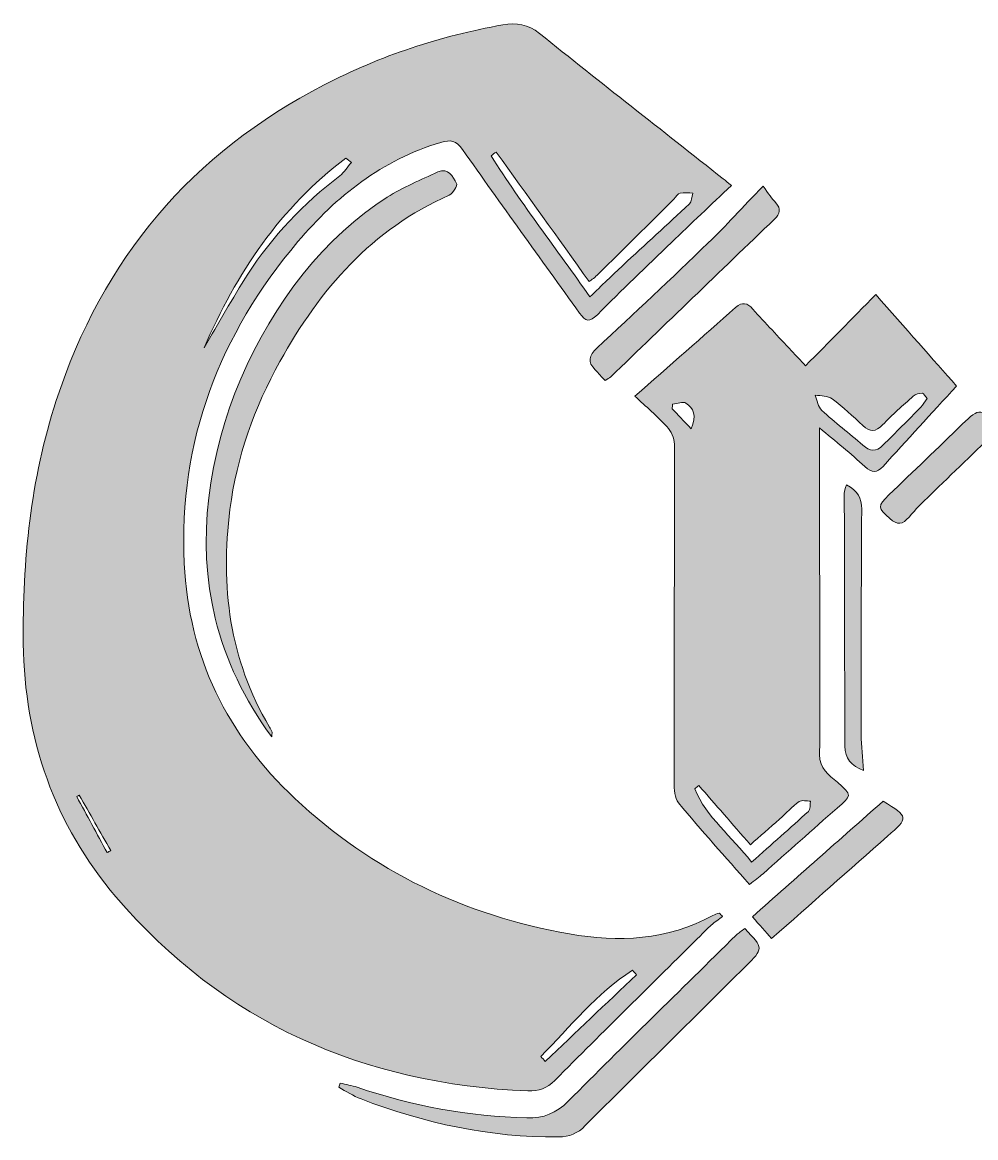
# Model space of a CAD drawing. Header units: millimetres. Extents: x -32 to 422, y -637 to -57.
# Drawn here: x 319.12 to 347.93, y -126.54 to -92.81 of the extents above; entities that cross this region are included whole.
import ezdxf

# ---------------------------------------------------------------- set-up
doc = ezdxf.new("R2010")
doc.units = ezdxf.units.MM
doc.header["$MEASUREMENT"] = 0
doc.layers.add('cut laag', color=7, linetype='Continuous', lineweight=0)

# ---------------------------------------------------------------- blocks, each defined once
blk = doc.blocks.new('Block_0')
at = {"layer": 'cut laag', "true_color": 0x000000, "transparency": 33554687}
h = blk.add_hatch(color=18, dxfattribs=at)
h.dxf.hatch_style = 2
edge = h.paths.add_edge_path()
edge.add_spline(control_points=[(321.679, -117.916), (321.715, -117.896), (321.75, -117.876), (321.786, -117.856), (321.47, -117.297), (321.153, -116.739), (320.837, -116.18), (320.812, -116.194), (320.786, -116.209), (320.76, -116.223), (321.067, -116.787), (321.373, -117.351), (321.679, -117.916)], knot_values=[0, 0, 0, 0, 1, 1, 1, 2, 2, 2, 3, 3, 3, 4, 4, 4, 4], degree=3, periodic=0)
edge = h.paths.add_edge_path()
edge.add_spline(control_points=[(334.785, -124.086), (334.831, -124.135), (334.877, -124.184), (334.923, -124.233), (335.841, -123.359), (336.76, -122.485), (337.679, -121.611), (337.637, -121.566), (337.596, -121.521), (337.555, -121.476), (336.471, -122.172), (335.678, -123.183), (334.785, -124.086)], knot_values=[0, 0, 0, 0, 1, 1, 1, 2, 2, 2, 3, 3, 3, 4, 4, 4, 4], degree=3, periodic=0)
edge = h.paths.add_edge_path()
edge.add_spline(control_points=[(324.609, -102.652), (325.048, -101.91), (325.464, -101.152), (325.93, -100.428), (326.675, -99.271), (327.615, -98.288), (328.71, -97.452), (328.85, -97.346), (328.946, -97.182), (329.062, -97.045), (329.006, -97.002), (328.95, -96.96), (328.894, -96.917), (326.91, -98.407), (325.585, -100.403), (324.609, -102.652)], knot_values=[0, 0, 0, 0, 1, 1, 1, 2, 2, 2, 3, 3, 3, 4, 4, 4, 5, 5, 5, 5], degree=3, periodic=0)
edge = h.paths.add_edge_path()
edge.add_spline(control_points=[(336.27, -101.112), (336.639, -100.757), (336.95, -100.449), (337.271, -100.152), (337.938, -99.532), (338.614, -98.923), (339.276, -98.298), (339.349, -98.229), (339.35, -98.084), (339.384, -97.974), (339.254, -97.97), (339.12, -97.944), (338.997, -97.971), (338.925, -97.987), (338.872, -98.089), (338.81, -98.151), (338.051, -98.908), (337.292, -99.665), (336.53, -100.419), (336.432, -100.517), (336.314, -100.596), (336.248, -100.649), (335.295, -99.318), (334.368, -98.024), (333.441, -96.73), (333.388, -96.767), (333.335, -96.804), (333.282, -96.842), (334.205, -98.316), (335.282, -99.683), (336.27, -101.112)], knot_values=[0, 0, 0, 0, 1, 1, 1, 2, 2, 2, 3, 3, 3, 4, 4, 4, 5, 5, 5, 6, 6, 6, 7, 7, 7, 8, 8, 8, 9, 9, 9, 10, 10, 10, 10], degree=3, periodic=0)
edge = h.paths.add_edge_path()
edge.add_spline(control_points=[(340.545, -97.741), (339.922, -98.334), (339.326, -98.895), (338.736, -99.464), (337.985, -100.188), (337.23, -100.908), (336.496, -101.649), (336.261, -101.886), (336.141, -101.86), (335.957, -101.602), (334.782, -99.95), (333.587, -98.313), (332.42, -96.655), (332.227, -96.382), (332.056, -96.35), (331.762, -96.439), (329.992, -96.968), (328.607, -98.064), (327.445, -99.441), (325.079, -102.244), (323.833, -105.469), (324.009, -109.17), (324.144, -111.99), (325.313, -114.374), (327.355, -116.285), (329.695, -118.477), (332.497, -119.829), (335.652, -120.377), (337.128, -120.633), (338.615, -120.578), (339.985, -119.818), (340.045, -119.784), (340.115, -119.769), (340.181, -119.745), (340.214, -119.78), (340.248, -119.816), (340.281, -119.851), (340.164, -119.938), (340.041, -120.019), (339.931, -120.114), (339.821, -120.21), (339.723, -120.32), (339.618, -120.424), (338.148, -121.883), (336.673, -123.338), (335.21, -124.806), (334.973, -125.045), (334.729, -125.143), (334.392, -125.128), (329.418, -124.917), (325.194, -123.064), (321.947, -119.258), (320.089, -117.08), (319.18, -114.474), (319.146, -111.593), (319.116, -109.097), (319.365, -106.637), (320.141, -104.249), (321.533, -99.958), (324.228, -96.775), (328.235, -94.699), (329.943, -93.814), (331.747, -93.225), (333.637, -92.882), (334.052, -92.807), (334.398, -92.867), (334.743, -93.143), (336.588, -94.62), (338.448, -96.078), (340.302, -97.543), (340.371, -97.597), (340.438, -97.654), (340.545, -97.741)], knot_values=[0, 0, 0, 0, 1, 1, 1, 2, 2, 2, 3, 3, 3, 4, 4, 4, 5, 5, 5, 6, 6, 6, 7, 7, 7, 8, 8, 8, 9, 9, 9, 10, 10, 10, 11, 11, 11, 12, 12, 12, 13, 13, 13, 14, 14, 14, 15, 15, 15, 16, 16, 16, 17, 17, 17, 18, 18, 18, 19, 19, 19, 20, 20, 20, 21, 21, 21, 22, 22, 22, 23, 23, 23, 24, 24, 24, 24], degree=3, periodic=0)
h = blk.add_hatch(color=18, dxfattribs=at)
h.dxf.hatch_style = 2
edge = h.paths.add_edge_path()
edge.add_spline(control_points=[(326.652, -114.419), (325.821, -113.278), (325.26, -112.108), (324.946, -110.831), (323.791, -106.142), (326.431, -100.447), (330.145, -98.097), (330.624, -97.794), (331.157, -97.572), (331.674, -97.332), (332, -97.181), (332.117, -97.486), (332.239, -97.677), (332.273, -97.731), (332.131, -97.983), (332.02, -98.032), (329.677, -99.065), (328.109, -100.885), (326.902, -103.063), (326.129, -104.46), (325.594, -105.951), (325.392, -107.537), (325.096, -109.85), (325.372, -112.073), (326.585, -114.12), (326.614, -114.17), (326.64, -114.222), (326.665, -114.275), (326.67, -114.285), (326.664, -114.301), (326.652, -114.419)], knot_values=[0, 0, 0, 0, 1, 1, 1, 2, 2, 2, 3, 3, 3, 4, 4, 4, 5, 5, 5, 6, 6, 6, 7, 7, 7, 8, 8, 8, 9, 9, 9, 10, 10, 10, 10], degree=3, periodic=0)
h = blk.add_hatch(color=18, dxfattribs=at)
h.dxf.hatch_style = 2
edge = h.paths.add_edge_path()
edge.add_spline(control_points=[(341.502, -97.764), (341.675, -97.991), (341.772, -98.14), (341.889, -98.269), (342.056, -98.454), (342.018, -98.596), (341.85, -98.758), (340.197, -100.347), (338.549, -101.94), (336.898, -103.53), (336.858, -103.569), (336.804, -103.593), (336.727, -103.643), (336.624, -103.53), (336.532, -103.42), (336.431, -103.319), (336.191, -103.077), (336.237, -102.89), (336.484, -102.661), (337.614, -101.611), (338.736, -100.552), (339.846, -99.48), (340.383, -98.961), (340.885, -98.405), (341.502, -97.764)], knot_values=[0, 0, 0, 0, 1, 1, 1, 2, 2, 2, 3, 3, 3, 4, 4, 4, 5, 5, 5, 6, 6, 6, 7, 7, 7, 8, 8, 8, 8], degree=3, periodic=0)
h = blk.add_hatch(color=18, dxfattribs=at)
h.dxf.hatch_style = 2
edge = h.paths.add_edge_path()
edge.add_spline(control_points=[(339.329, -105.097), (339.512, -104.704), (339.396, -104.476), (339.173, -104.325), (339.085, -104.265), (338.906, -104.34), (338.769, -104.353), (338.764, -104.399), (338.759, -104.446), (338.755, -104.493), (338.928, -104.675), (339.101, -104.857), (339.329, -105.097)], knot_values=[0, 0, 0, 0, 1, 1, 1, 2, 2, 2, 3, 3, 3, 4, 4, 4, 4], degree=3, periodic=0)
edge = h.paths.add_edge_path()
edge.add_spline(control_points=[(339.563, -115.889), (339.522, -115.921), (339.48, -115.954), (339.439, -115.987), (339.794, -116.859), (340.557, -117.426), (341.157, -118.203), (341.765, -117.665), (342.326, -117.176), (342.873, -116.672), (342.937, -116.613), (342.921, -116.467), (342.942, -116.362), (342.824, -116.364), (342.672, -116.319), (342.593, -116.376), (342.381, -116.529), (342.202, -116.727), (342.005, -116.903), (341.706, -117.17), (341.403, -117.432), (341.122, -117.679), (340.566, -117.04), (340.065, -116.464), (339.563, -115.889)], knot_values=[0, 0, 0, 0, 1, 1, 1, 2, 2, 2, 3, 3, 3, 4, 4, 4, 5, 5, 5, 6, 6, 6, 7, 7, 7, 8, 8, 8, 8], degree=3, periodic=0)
edge = h.paths.add_edge_path()
edge.add_spline(control_points=[(346.461, -104.186), (346.406, -104.122), (346.362, -104.027), (346.318, -104.028), (346.226, -104.028), (346.111, -104.053), (346.045, -104.112), (345.727, -104.393), (345.409, -104.677), (345.115, -104.983), (344.907, -105.2), (344.732, -105.202), (344.519, -105.004), (344.219, -104.725), (343.922, -104.437), (343.594, -104.194), (343.465, -104.098), (343.254, -104.114), (343.081, -104.079), (343.144, -104.237), (343.165, -104.44), (343.278, -104.544), (343.675, -104.912), (344.111, -105.238), (344.518, -105.595), (344.733, -105.784), (344.921, -105.806), (345.127, -105.598), (345.509, -105.214), (345.895, -104.833), (346.274, -104.446), (346.344, -104.376), (346.391, -104.284), (346.461, -104.186)], knot_values=[0, 0, 0, 0, 1, 1, 1, 2, 2, 2, 3, 3, 3, 4, 4, 4, 5, 5, 5, 6, 6, 6, 7, 7, 7, 8, 8, 8, 9, 9, 9, 10, 10, 10, 11, 11, 11, 11], degree=3, periodic=0)
edge = h.paths.add_edge_path()
edge.add_spline(control_points=[(344.91, -101.041), (345.805, -102.055), (346.635, -102.995), (347.353, -103.808), (346.576, -104.657), (345.851, -105.446), (345.129, -106.238), (344.945, -106.439), (344.794, -106.442), (344.582, -106.244), (344.159, -105.849), (343.704, -105.488), (343.213, -105.071), (343.213, -106.441), (343.212, -107.699), (343.214, -108.957), (343.215, -110.955), (343.232, -112.953), (343.211, -114.95), (343.207, -115.389), (343.49, -115.563), (343.749, -115.792), (344.198, -116.19), (344.189, -116.187), (343.747, -116.571), (342.993, -117.225), (342.252, -117.895), (341.503, -118.556), (341.384, -118.661), (341.253, -118.754), (341.09, -118.881), (340.362, -118.051), (339.638, -117.248), (338.948, -116.415), (338.827, -116.269), (338.816, -116), (338.816, -115.787), (338.815, -112.379), (338.828, -108.971), (338.823, -105.563), (338.822, -105.385), (338.719, -105.171), (338.596, -105.036), (338.302, -104.715), (337.967, -104.432), (337.631, -104.116), (338.674, -103.197), (339.677, -102.317), (340.674, -101.431), (340.878, -101.249), (341.025, -101.294), (341.192, -101.48), (341.575, -101.906), (341.971, -102.321), (342.362, -102.739), (342.499, -102.887), (342.638, -103.033), (342.79, -103.193), (343.497, -102.475), (344.175, -101.787), (344.91, -101.041)], knot_values=[0, 0, 0, 0, 1, 1, 1, 2, 2, 2, 3, 3, 3, 4, 4, 4, 5, 5, 5, 6, 6, 6, 7, 7, 7, 8, 8, 8, 9, 9, 9, 10, 10, 10, 11, 11, 11, 12, 12, 12, 13, 13, 13, 14, 14, 14, 15, 15, 15, 16, 16, 16, 17, 17, 17, 18, 18, 18, 19, 19, 19, 20, 20, 20, 20], degree=3, periodic=0)
h = blk.add_hatch(color=18, dxfattribs=at)
h.dxf.hatch_style = 2
edge = h.paths.add_edge_path()
edge.add_spline(control_points=[(348.62, -105.113), (347.92, -105.787), (347.234, -106.443), (346.553, -107.105), (346.332, -107.319), (346.111, -107.535), (345.915, -107.772), (345.722, -108.004), (345.559, -108.015), (345.331, -107.815), (344.967, -107.495), (344.954, -107.443), (345.307, -107.102), (346.046, -106.39), (346.788, -105.681), (347.523, -104.965), (348.053, -104.449), (348.114, -104.451), (348.62, -105.113)], knot_values=[0, 0, 0, 0, 1, 1, 1, 2, 2, 2, 3, 3, 3, 4, 4, 4, 5, 5, 5, 6, 6, 6, 6], degree=3, periodic=0)
h = blk.add_hatch(color=18, dxfattribs=at)
h.dxf.hatch_style = 2
edge = h.paths.add_edge_path()
edge.add_spline(control_points=[(344.022, -106.795), (344.371, -106.975), (344.486, -107.196), (344.484, -107.531), (344.47, -109.803), (344.469, -112.076), (344.472, -114.349), (344.472, -114.697), (344.511, -115.044), (344.535, -115.439), (344.167, -115.286), (343.977, -115.065), (343.976, -114.703), (343.969, -112.152), (343.963, -109.6), (343.959, -107.049), (343.959, -106.982), (343.991, -106.916), (344.022, -106.795)], knot_values=[0, 0, 0, 0, 1, 1, 1, 2, 2, 2, 3, 3, 3, 4, 4, 4, 5, 5, 5, 6, 6, 6, 6], degree=3, periodic=0)
h = blk.add_hatch(color=18, dxfattribs=at)
h.dxf.hatch_style = 2
edge = h.paths.add_edge_path()
edge.add_spline(control_points=[(341.18, -119.857), (342.507, -118.684), (343.823, -117.52), (345.133, -116.361), (345.903, -116.837), (345.905, -116.862), (345.267, -117.423), (344.112, -118.442), (342.958, -119.461), (341.762, -120.517), (341.576, -120.306), (341.405, -120.111), (341.18, -119.857)], knot_values=[0, 0, 0, 0, 1, 1, 1, 2, 2, 2, 3, 3, 3, 4, 4, 4, 4], degree=3, periodic=0)
h = blk.add_hatch(color=18, dxfattribs=at)
h.dxf.hatch_style = 2
edge = h.paths.add_edge_path()
edge.add_spline(control_points=[(340.95, -120.215), (341.525, -120.813), (341.523, -120.818), (340.977, -121.359), (339.359, -122.962), (337.74, -124.563), (336.132, -126.176), (335.895, -126.413), (335.651, -126.512), (335.317, -126.516), (333.249, -126.54), (331.272, -126.102), (329.352, -125.368), (329.117, -125.278), (328.901, -125.135), (328.677, -125.016), (328.692, -124.975), (328.708, -124.933), (328.724, -124.891), (328.897, -124.932), (329.074, -124.958), (329.241, -125.016), (330.903, -125.587), (332.612, -125.89), (334.368, -125.944), (334.867, -125.96), (335.254, -125.801), (335.618, -125.435), (337.295, -123.747), (338.998, -122.084), (340.693, -120.414), (340.764, -120.345), (340.85, -120.292), (340.95, -120.215)], knot_values=[0, 0, 0, 0, 1, 1, 1, 2, 2, 2, 3, 3, 3, 4, 4, 4, 5, 5, 5, 6, 6, 6, 7, 7, 7, 8, 8, 8, 9, 9, 9, 10, 10, 10, 11, 11, 11, 11], degree=3, periodic=0)
at = {"layer": 'cut laag'}
for points, knots in [([(340.545, -97.741), (340.438, -97.654), (340.371, -97.597), (340.302, -97.543), (338.448, -96.078), (336.588, -94.62), (334.743, -93.143), (334.398, -92.867), (334.052, -92.807), (333.637, -92.882), (331.747, -93.225), (329.943, -93.814), (328.235, -94.699), (324.228, -96.775), (321.533, -99.958), (320.141, -104.249), (319.365, -106.637), (319.116, -109.097), (319.146, -111.593), (319.18, -114.474), (320.089, -117.08), (321.947, -119.258), (325.194, -123.064), (329.418, -124.917), (334.392, -125.128), (334.729, -125.143), (334.973, -125.045), (335.21, -124.806), (336.673, -123.338), (338.148, -121.883), (339.618, -120.424), (339.723, -120.32), (339.821, -120.21), (339.931, -120.114), (340.041, -120.019), (340.164, -119.938), (340.281, -119.851), (340.248, -119.816), (340.214, -119.78), (340.181, -119.745), (340.115, -119.769), (340.045, -119.784), (339.985, -119.818), (338.615, -120.578), (337.128, -120.633), (335.652, -120.377), (332.497, -119.829), (329.695, -118.477), (327.355, -116.285), (325.313, -114.374), (324.144, -111.99), (324.009, -109.17), (323.833, -105.469), (325.079, -102.244), (327.445, -99.441), (328.607, -98.064), (329.992, -96.968), (331.762, -96.439), (332.056, -96.35), (332.227, -96.382), (332.42, -96.655), (333.587, -98.313), (334.782, -99.95), (335.957, -101.602), (336.141, -101.86), (336.261, -101.886), (336.496, -101.649), (337.23, -100.908), (337.985, -100.188), (338.736, -99.464), (339.326, -98.895), (339.922, -98.334), (340.545, -97.741)], [0, 0, 0, 0, 1, 1, 1, 2, 2, 2, 3, 3, 3, 4, 4, 4, 5, 5, 5, 6, 6, 6, 7, 7, 7, 8, 8, 8, 9, 9, 9, 10, 10, 10, 11, 11, 11, 12, 12, 12, 13, 13, 13, 14, 14, 14, 15, 15, 15, 16, 16, 16, 17, 17, 17, 18, 18, 18, 19, 19, 19, 20, 20, 20, 21, 21, 21, 22, 22, 22, 23, 23, 23, 24, 24, 24, 24]), ([(340.545, -97.741), (339.922, -98.334), (339.326, -98.895), (338.736, -99.464), (337.985, -100.188), (337.23, -100.908), (336.496, -101.649), (336.261, -101.886), (336.141, -101.86), (335.957, -101.602), (334.782, -99.95), (333.587, -98.313), (332.42, -96.655), (332.227, -96.382), (332.056, -96.35), (331.762, -96.439), (329.992, -96.968), (328.607, -98.064), (327.445, -99.441), (325.079, -102.244), (323.833, -105.469), (324.009, -109.17), (324.144, -111.99), (325.313, -114.374), (327.355, -116.285), (329.695, -118.477), (332.497, -119.829), (335.652, -120.377), (337.128, -120.633), (338.615, -120.578), (339.985, -119.818), (340.045, -119.784), (340.115, -119.769), (340.181, -119.745), (340.214, -119.78), (340.248, -119.816), (340.281, -119.851), (340.164, -119.938), (340.041, -120.019), (339.931, -120.114), (339.821, -120.21), (339.723, -120.32), (339.618, -120.424), (338.148, -121.883), (336.673, -123.338), (335.21, -124.806), (334.973, -125.045), (334.729, -125.143), (334.392, -125.128), (329.418, -124.917), (325.194, -123.064), (321.947, -119.258), (320.089, -117.08), (319.18, -114.474), (319.146, -111.593), (319.116, -109.097), (319.365, -106.637), (320.141, -104.249), (321.533, -99.958), (324.228, -96.775), (328.235, -94.699), (329.943, -93.814), (331.747, -93.225), (333.637, -92.882), (334.052, -92.807), (334.398, -92.867), (334.743, -93.143), (336.588, -94.62), (338.448, -96.078), (340.302, -97.543), (340.371, -97.597), (340.438, -97.654), (340.545, -97.741)], [0, 0, 0, 0, 1, 1, 1, 2, 2, 2, 3, 3, 3, 4, 4, 4, 5, 5, 5, 6, 6, 6, 7, 7, 7, 8, 8, 8, 9, 9, 9, 10, 10, 10, 11, 11, 11, 12, 12, 12, 13, 13, 13, 14, 14, 14, 15, 15, 15, 16, 16, 16, 17, 17, 17, 18, 18, 18, 19, 19, 19, 20, 20, 20, 21, 21, 21, 22, 22, 22, 23, 23, 23, 24, 24, 24, 24]), ([(336.27, -101.112), (336.639, -100.757), (336.95, -100.449), (337.271, -100.152), (337.938, -99.532), (338.614, -98.923), (339.276, -98.298), (339.349, -98.229), (339.35, -98.084), (339.384, -97.974), (339.254, -97.97), (339.12, -97.944), (338.997, -97.971), (338.925, -97.987), (338.872, -98.089), (338.81, -98.151), (338.051, -98.908), (337.292, -99.665), (336.53, -100.419), (336.432, -100.517), (336.314, -100.596), (336.248, -100.649), (335.295, -99.318), (334.368, -98.024), (333.441, -96.73), (333.388, -96.767), (333.335, -96.804), (333.282, -96.842), (334.205, -98.316), (335.282, -99.683), (336.27, -101.112)], [0, 0, 0, 0, 1, 1, 1, 2, 2, 2, 3, 3, 3, 4, 4, 4, 5, 5, 5, 6, 6, 6, 7, 7, 7, 8, 8, 8, 9, 9, 9, 10, 10, 10, 10]), ([(336.27, -101.112), (335.282, -99.683), (334.205, -98.316), (333.282, -96.842), (333.335, -96.804), (333.388, -96.767), (333.441, -96.73), (334.368, -98.024), (335.295, -99.318), (336.248, -100.649), (336.314, -100.596), (336.432, -100.517), (336.53, -100.419), (337.292, -99.665), (338.051, -98.908), (338.81, -98.151), (338.872, -98.089), (338.925, -97.987), (338.997, -97.971), (339.12, -97.944), (339.254, -97.97), (339.384, -97.974), (339.35, -98.084), (339.349, -98.229), (339.276, -98.298), (338.614, -98.923), (337.938, -99.532), (337.271, -100.152), (336.95, -100.449), (336.639, -100.757), (336.27, -101.112)], [0, 0, 0, 0, 1, 1, 1, 2, 2, 2, 3, 3, 3, 4, 4, 4, 5, 5, 5, 6, 6, 6, 7, 7, 7, 8, 8, 8, 9, 9, 9, 10, 10, 10, 10]), ([(324.609, -102.652), (325.048, -101.91), (325.464, -101.152), (325.93, -100.428), (326.675, -99.271), (327.615, -98.288), (328.71, -97.452), (328.85, -97.346), (328.946, -97.182), (329.062, -97.045), (329.006, -97.002), (328.95, -96.96), (328.894, -96.917), (326.91, -98.407), (325.585, -100.403), (324.609, -102.652)], [0, 0, 0, 0, 1, 1, 1, 2, 2, 2, 3, 3, 3, 4, 4, 4, 5, 5, 5, 5]), ([(324.609, -102.652), (325.585, -100.403), (326.91, -98.407), (328.894, -96.917), (328.95, -96.96), (329.006, -97.002), (329.062, -97.045), (328.946, -97.182), (328.85, -97.346), (328.71, -97.452), (327.615, -98.288), (326.675, -99.271), (325.93, -100.428), (325.464, -101.152), (325.048, -101.91), (324.609, -102.652)], [0, 0, 0, 0, 1, 1, 1, 2, 2, 2, 3, 3, 3, 4, 4, 4, 5, 5, 5, 5]), ([(326.652, -114.419), (326.664, -114.301), (326.67, -114.285), (326.665, -114.275), (326.64, -114.222), (326.614, -114.17), (326.585, -114.12), (325.372, -112.073), (325.096, -109.85), (325.392, -107.537), (325.594, -105.951), (326.129, -104.46), (326.902, -103.063), (328.109, -100.885), (329.677, -99.065), (332.02, -98.032), (332.131, -97.983), (332.273, -97.731), (332.239, -97.677), (332.117, -97.486), (332, -97.181), (331.674, -97.332), (331.157, -97.572), (330.624, -97.794), (330.145, -98.097), (326.431, -100.447), (323.791, -106.142), (324.946, -110.831), (325.26, -112.108), (325.821, -113.278), (326.652, -114.419)], [0, 0, 0, 0, 1, 1, 1, 2, 2, 2, 3, 3, 3, 4, 4, 4, 5, 5, 5, 6, 6, 6, 7, 7, 7, 8, 8, 8, 9, 9, 9, 10, 10, 10, 10]), ([(326.652, -114.419), (325.821, -113.278), (325.26, -112.108), (324.946, -110.831), (323.791, -106.142), (326.431, -100.447), (330.145, -98.097), (330.624, -97.794), (331.157, -97.572), (331.674, -97.332), (332, -97.181), (332.117, -97.486), (332.239, -97.677), (332.273, -97.731), (332.131, -97.983), (332.02, -98.032), (329.677, -99.065), (328.109, -100.885), (326.902, -103.063), (326.129, -104.46), (325.594, -105.951), (325.392, -107.537), (325.096, -109.85), (325.372, -112.073), (326.585, -114.12), (326.614, -114.17), (326.64, -114.222), (326.665, -114.275), (326.67, -114.285), (326.664, -114.301), (326.652, -114.419)], [0, 0, 0, 0, 1, 1, 1, 2, 2, 2, 3, 3, 3, 4, 4, 4, 5, 5, 5, 6, 6, 6, 7, 7, 7, 8, 8, 8, 9, 9, 9, 10, 10, 10, 10]), ([(341.502, -97.764), (340.885, -98.405), (340.383, -98.961), (339.846, -99.48), (338.736, -100.552), (337.614, -101.611), (336.484, -102.661), (336.237, -102.89), (336.191, -103.077), (336.431, -103.319), (336.532, -103.42), (336.624, -103.53), (336.727, -103.643), (336.804, -103.593), (336.858, -103.569), (336.898, -103.53), (338.549, -101.94), (340.197, -100.347), (341.85, -98.758), (342.018, -98.596), (342.056, -98.454), (341.889, -98.269), (341.772, -98.14), (341.675, -97.991), (341.502, -97.764)], [0, 0, 0, 0, 1, 1, 1, 2, 2, 2, 3, 3, 3, 4, 4, 4, 5, 5, 5, 6, 6, 6, 7, 7, 7, 8, 8, 8, 8]), ([(341.502, -97.764), (341.675, -97.991), (341.772, -98.14), (341.889, -98.269), (342.056, -98.454), (342.018, -98.596), (341.85, -98.758), (340.197, -100.347), (338.549, -101.94), (336.898, -103.53), (336.858, -103.569), (336.804, -103.593), (336.727, -103.643), (336.624, -103.53), (336.532, -103.42), (336.431, -103.319), (336.191, -103.077), (336.237, -102.89), (336.484, -102.661), (337.614, -101.611), (338.736, -100.552), (339.846, -99.48), (340.383, -98.961), (340.885, -98.405), (341.502, -97.764)], [0, 0, 0, 0, 1, 1, 1, 2, 2, 2, 3, 3, 3, 4, 4, 4, 5, 5, 5, 6, 6, 6, 7, 7, 7, 8, 8, 8, 8]), ([(344.91, -101.041), (344.175, -101.787), (343.497, -102.475), (342.79, -103.193), (342.638, -103.033), (342.499, -102.887), (342.362, -102.739), (341.971, -102.321), (341.575, -101.906), (341.192, -101.48), (341.025, -101.294), (340.878, -101.249), (340.674, -101.431), (339.677, -102.317), (338.674, -103.197), (337.631, -104.116), (337.967, -104.432), (338.302, -104.715), (338.596, -105.036), (338.719, -105.171), (338.822, -105.385), (338.823, -105.563), (338.828, -108.971), (338.815, -112.379), (338.816, -115.787), (338.816, -116), (338.827, -116.269), (338.948, -116.415), (339.638, -117.248), (340.362, -118.051), (341.09, -118.881), (341.253, -118.754), (341.384, -118.661), (341.503, -118.556), (342.252, -117.895), (342.993, -117.225), (343.747, -116.571), (344.189, -116.187), (344.198, -116.19), (343.749, -115.792), (343.49, -115.563), (343.207, -115.389), (343.211, -114.95), (343.232, -112.953), (343.215, -110.955), (343.214, -108.957), (343.212, -107.699), (343.213, -106.441), (343.213, -105.071), (343.704, -105.488), (344.159, -105.849), (344.582, -106.244), (344.794, -106.442), (344.945, -106.439), (345.129, -106.238), (345.851, -105.446), (346.576, -104.657), (347.353, -103.808), (346.635, -102.995), (345.805, -102.055), (344.91, -101.041)], [0, 0, 0, 0, 1, 1, 1, 2, 2, 2, 3, 3, 3, 4, 4, 4, 5, 5, 5, 6, 6, 6, 7, 7, 7, 8, 8, 8, 9, 9, 9, 10, 10, 10, 11, 11, 11, 12, 12, 12, 13, 13, 13, 14, 14, 14, 15, 15, 15, 16, 16, 16, 17, 17, 17, 18, 18, 18, 19, 19, 19, 20, 20, 20, 20]), ([(344.91, -101.041), (345.805, -102.055), (346.635, -102.995), (347.353, -103.808), (346.576, -104.657), (345.851, -105.446), (345.129, -106.238), (344.945, -106.439), (344.794, -106.442), (344.582, -106.244), (344.159, -105.849), (343.704, -105.488), (343.213, -105.071), (343.213, -106.441), (343.212, -107.699), (343.214, -108.957), (343.215, -110.955), (343.232, -112.953), (343.211, -114.95), (343.207, -115.389), (343.49, -115.563), (343.749, -115.792), (344.198, -116.19), (344.189, -116.187), (343.747, -116.571), (342.993, -117.225), (342.252, -117.895), (341.503, -118.556), (341.384, -118.661), (341.253, -118.754), (341.09, -118.881), (340.362, -118.051), (339.638, -117.248), (338.948, -116.415), (338.827, -116.269), (338.816, -116), (338.816, -115.787), (338.815, -112.379), (338.828, -108.971), (338.823, -105.563), (338.822, -105.385), (338.719, -105.171), (338.596, -105.036), (338.302, -104.715), (337.967, -104.432), (337.631, -104.116), (338.674, -103.197), (339.677, -102.317), (340.674, -101.431), (340.878, -101.249), (341.025, -101.294), (341.192, -101.48), (341.575, -101.906), (341.971, -102.321), (342.362, -102.739), (342.499, -102.887), (342.638, -103.033), (342.79, -103.193), (343.497, -102.475), (344.175, -101.787), (344.91, -101.041)], [0, 0, 0, 0, 1, 1, 1, 2, 2, 2, 3, 3, 3, 4, 4, 4, 5, 5, 5, 6, 6, 6, 7, 7, 7, 8, 8, 8, 9, 9, 9, 10, 10, 10, 11, 11, 11, 12, 12, 12, 13, 13, 13, 14, 14, 14, 15, 15, 15, 16, 16, 16, 17, 17, 17, 18, 18, 18, 19, 19, 19, 20, 20, 20, 20]), ([(346.461, -104.186), (346.406, -104.122), (346.362, -104.027), (346.318, -104.028), (346.226, -104.028), (346.111, -104.053), (346.045, -104.112), (345.727, -104.393), (345.409, -104.677), (345.115, -104.983), (344.907, -105.2), (344.732, -105.202), (344.519, -105.004), (344.219, -104.725), (343.922, -104.437), (343.594, -104.194), (343.465, -104.098), (343.254, -104.114), (343.081, -104.079), (343.144, -104.237), (343.165, -104.44), (343.278, -104.544), (343.675, -104.912), (344.111, -105.238), (344.518, -105.595), (344.733, -105.784), (344.921, -105.806), (345.127, -105.598), (345.509, -105.214), (345.895, -104.833), (346.274, -104.446), (346.344, -104.376), (346.391, -104.284), (346.461, -104.186)], [0, 0, 0, 0, 1, 1, 1, 2, 2, 2, 3, 3, 3, 4, 4, 4, 5, 5, 5, 6, 6, 6, 7, 7, 7, 8, 8, 8, 9, 9, 9, 10, 10, 10, 11, 11, 11, 11]), ([(346.461, -104.186), (346.391, -104.284), (346.344, -104.376), (346.274, -104.446), (345.895, -104.833), (345.509, -105.214), (345.127, -105.598), (344.921, -105.806), (344.733, -105.784), (344.518, -105.595), (344.111, -105.238), (343.675, -104.912), (343.278, -104.544), (343.165, -104.44), (343.144, -104.237), (343.081, -104.079), (343.254, -104.114), (343.465, -104.098), (343.594, -104.194), (343.922, -104.437), (344.219, -104.725), (344.519, -105.004), (344.732, -105.202), (344.907, -105.2), (345.115, -104.983), (345.409, -104.677), (345.727, -104.393), (346.045, -104.112), (346.111, -104.053), (346.226, -104.028), (346.318, -104.028), (346.362, -104.027), (346.406, -104.122), (346.461, -104.186)], [0, 0, 0, 0, 1, 1, 1, 2, 2, 2, 3, 3, 3, 4, 4, 4, 5, 5, 5, 6, 6, 6, 7, 7, 7, 8, 8, 8, 9, 9, 9, 10, 10, 10, 11, 11, 11, 11]), ([(339.329, -105.097), (339.512, -104.704), (339.396, -104.476), (339.173, -104.325), (339.085, -104.265), (338.906, -104.34), (338.769, -104.353), (338.764, -104.399), (338.759, -104.446), (338.755, -104.493), (338.928, -104.675), (339.101, -104.857), (339.329, -105.097)], [0, 0, 0, 0, 1, 1, 1, 2, 2, 2, 3, 3, 3, 4, 4, 4, 4]), ([(339.329, -105.097), (339.101, -104.857), (338.928, -104.675), (338.755, -104.493), (338.759, -104.446), (338.764, -104.399), (338.769, -104.353), (338.906, -104.34), (339.085, -104.265), (339.173, -104.325), (339.396, -104.476), (339.512, -104.704), (339.329, -105.097)], [0, 0, 0, 0, 1, 1, 1, 2, 2, 2, 3, 3, 3, 4, 4, 4, 4]), ([(348.62, -105.113), (348.114, -104.451), (348.053, -104.449), (347.523, -104.965), (346.788, -105.681), (346.046, -106.39), (345.307, -107.102), (344.954, -107.443), (344.967, -107.495), (345.331, -107.815), (345.559, -108.015), (345.722, -108.004), (345.915, -107.772), (346.111, -107.535), (346.332, -107.319), (346.553, -107.105), (347.234, -106.443), (347.92, -105.787), (348.62, -105.113)], [0, 0, 0, 0, 1, 1, 1, 2, 2, 2, 3, 3, 3, 4, 4, 4, 5, 5, 5, 6, 6, 6, 6]), ([(348.62, -105.113), (347.92, -105.787), (347.234, -106.443), (346.553, -107.105), (346.332, -107.319), (346.111, -107.535), (345.915, -107.772), (345.722, -108.004), (345.559, -108.015), (345.331, -107.815), (344.967, -107.495), (344.954, -107.443), (345.307, -107.102), (346.046, -106.39), (346.788, -105.681), (347.523, -104.965), (348.053, -104.449), (348.114, -104.451), (348.62, -105.113)], [0, 0, 0, 0, 1, 1, 1, 2, 2, 2, 3, 3, 3, 4, 4, 4, 5, 5, 5, 6, 6, 6, 6]), ([(344.022, -106.795), (343.991, -106.916), (343.959, -106.982), (343.959, -107.049), (343.963, -109.6), (343.969, -112.152), (343.976, -114.703), (343.977, -115.065), (344.167, -115.286), (344.535, -115.439), (344.511, -115.044), (344.472, -114.697), (344.472, -114.349), (344.469, -112.076), (344.47, -109.803), (344.484, -107.531), (344.486, -107.196), (344.371, -106.975), (344.022, -106.795)], [0, 0, 0, 0, 1, 1, 1, 2, 2, 2, 3, 3, 3, 4, 4, 4, 5, 5, 5, 6, 6, 6, 6]), ([(344.022, -106.795), (344.371, -106.975), (344.486, -107.196), (344.484, -107.531), (344.47, -109.803), (344.469, -112.076), (344.472, -114.349), (344.472, -114.697), (344.511, -115.044), (344.535, -115.439), (344.167, -115.286), (343.977, -115.065), (343.976, -114.703), (343.969, -112.152), (343.963, -109.6), (343.959, -107.049), (343.959, -106.982), (343.991, -106.916), (344.022, -106.795)], [0, 0, 0, 0, 1, 1, 1, 2, 2, 2, 3, 3, 3, 4, 4, 4, 5, 5, 5, 6, 6, 6, 6]), ([(339.563, -115.889), (339.522, -115.921), (339.48, -115.954), (339.439, -115.987), (339.794, -116.859), (340.557, -117.426), (341.157, -118.203), (341.765, -117.665), (342.326, -117.176), (342.873, -116.672), (342.937, -116.613), (342.921, -116.467), (342.942, -116.362), (342.824, -116.364), (342.672, -116.319), (342.593, -116.376), (342.381, -116.529), (342.202, -116.727), (342.005, -116.903), (341.706, -117.17), (341.403, -117.432), (341.122, -117.679), (340.566, -117.04), (340.065, -116.464), (339.563, -115.889)], [0, 0, 0, 0, 1, 1, 1, 2, 2, 2, 3, 3, 3, 4, 4, 4, 5, 5, 5, 6, 6, 6, 7, 7, 7, 8, 8, 8, 8]), ([(339.563, -115.889), (340.065, -116.464), (340.566, -117.04), (341.122, -117.679), (341.403, -117.432), (341.706, -117.17), (342.005, -116.903), (342.202, -116.727), (342.381, -116.529), (342.593, -116.376), (342.672, -116.319), (342.824, -116.364), (342.942, -116.362), (342.921, -116.467), (342.937, -116.613), (342.873, -116.672), (342.326, -117.176), (341.765, -117.665), (341.157, -118.203), (340.557, -117.426), (339.794, -116.859), (339.439, -115.987), (339.48, -115.954), (339.522, -115.921), (339.563, -115.889)], [0, 0, 0, 0, 1, 1, 1, 2, 2, 2, 3, 3, 3, 4, 4, 4, 5, 5, 5, 6, 6, 6, 7, 7, 7, 8, 8, 8, 8]), ([(321.679, -117.916), (321.715, -117.896), (321.75, -117.876), (321.786, -117.856), (321.47, -117.297), (321.153, -116.739), (320.837, -116.18), (320.812, -116.194), (320.786, -116.209), (320.76, -116.223), (321.067, -116.787), (321.373, -117.351), (321.679, -117.916)], [0, 0, 0, 0, 1, 1, 1, 2, 2, 2, 3, 3, 3, 4, 4, 4, 4]), ([(321.679, -117.916), (321.373, -117.351), (321.067, -116.787), (320.76, -116.223), (320.786, -116.209), (320.812, -116.194), (320.837, -116.18), (321.153, -116.739), (321.47, -117.297), (321.786, -117.856), (321.75, -117.876), (321.715, -117.896), (321.679, -117.916)], [0, 0, 0, 0, 1, 1, 1, 2, 2, 2, 3, 3, 3, 4, 4, 4, 4]), ([(341.18, -119.857), (341.405, -120.111), (341.576, -120.306), (341.762, -120.517), (342.958, -119.461), (344.112, -118.442), (345.267, -117.423), (345.905, -116.862), (345.903, -116.837), (345.133, -116.361), (343.823, -117.52), (342.507, -118.684), (341.18, -119.857)], [0, 0, 0, 0, 1, 1, 1, 2, 2, 2, 3, 3, 3, 4, 4, 4, 4]), ([(341.18, -119.857), (342.507, -118.684), (343.823, -117.52), (345.133, -116.361), (345.903, -116.837), (345.905, -116.862), (345.267, -117.423), (344.112, -118.442), (342.958, -119.461), (341.762, -120.517), (341.576, -120.306), (341.405, -120.111), (341.18, -119.857)], [0, 0, 0, 0, 1, 1, 1, 2, 2, 2, 3, 3, 3, 4, 4, 4, 4]), ([(340.95, -120.215), (340.85, -120.292), (340.764, -120.345), (340.693, -120.414), (338.998, -122.084), (337.295, -123.747), (335.618, -125.435), (335.254, -125.801), (334.867, -125.96), (334.368, -125.944), (332.612, -125.89), (330.903, -125.587), (329.241, -125.016), (329.074, -124.958), (328.897, -124.932), (328.724, -124.891), (328.708, -124.933), (328.692, -124.975), (328.677, -125.016), (328.901, -125.135), (329.117, -125.278), (329.352, -125.368), (331.272, -126.102), (333.249, -126.54), (335.317, -126.516), (335.651, -126.512), (335.895, -126.413), (336.132, -126.176), (337.74, -124.563), (339.359, -122.962), (340.977, -121.359), (341.523, -120.818), (341.525, -120.813), (340.95, -120.215)], [0, 0, 0, 0, 1, 1, 1, 2, 2, 2, 3, 3, 3, 4, 4, 4, 5, 5, 5, 6, 6, 6, 7, 7, 7, 8, 8, 8, 9, 9, 9, 10, 10, 10, 11, 11, 11, 11]), ([(340.95, -120.215), (341.525, -120.813), (341.523, -120.818), (340.977, -121.359), (339.359, -122.962), (337.74, -124.563), (336.132, -126.176), (335.895, -126.413), (335.651, -126.512), (335.317, -126.516), (333.249, -126.54), (331.272, -126.102), (329.352, -125.368), (329.117, -125.278), (328.901, -125.135), (328.677, -125.016), (328.692, -124.975), (328.708, -124.933), (328.724, -124.891), (328.897, -124.932), (329.074, -124.958), (329.241, -125.016), (330.903, -125.587), (332.612, -125.89), (334.368, -125.944), (334.867, -125.96), (335.254, -125.801), (335.618, -125.435), (337.295, -123.747), (338.998, -122.084), (340.693, -120.414), (340.764, -120.345), (340.85, -120.292), (340.95, -120.215)], [0, 0, 0, 0, 1, 1, 1, 2, 2, 2, 3, 3, 3, 4, 4, 4, 5, 5, 5, 6, 6, 6, 7, 7, 7, 8, 8, 8, 9, 9, 9, 10, 10, 10, 11, 11, 11, 11]), ([(334.785, -124.086), (334.831, -124.135), (334.877, -124.184), (334.923, -124.233), (335.841, -123.359), (336.76, -122.485), (337.679, -121.611), (337.637, -121.566), (337.596, -121.521), (337.555, -121.476), (336.471, -122.172), (335.678, -123.183), (334.785, -124.086)], [0, 0, 0, 0, 1, 1, 1, 2, 2, 2, 3, 3, 3, 4, 4, 4, 4]), ([(334.785, -124.086), (335.678, -123.183), (336.471, -122.172), (337.555, -121.476), (337.596, -121.521), (337.637, -121.566), (337.679, -121.611), (336.76, -122.485), (335.841, -123.359), (334.923, -124.233), (334.877, -124.184), (334.831, -124.135), (334.785, -124.086)], [0, 0, 0, 0, 1, 1, 1, 2, 2, 2, 3, 3, 3, 4, 4, 4, 4])]:
    blk.add_open_spline(points, degree=3, knots=knots, dxfattribs=at)

msp = doc.modelspace()

# ---------------------------------------------------------------- block references
at = {"layer": 'cut laag'}
msp.add_blockref('Block_0', (0, 0), dxfattribs=at)

doc.saveas('drawing.dxf')
